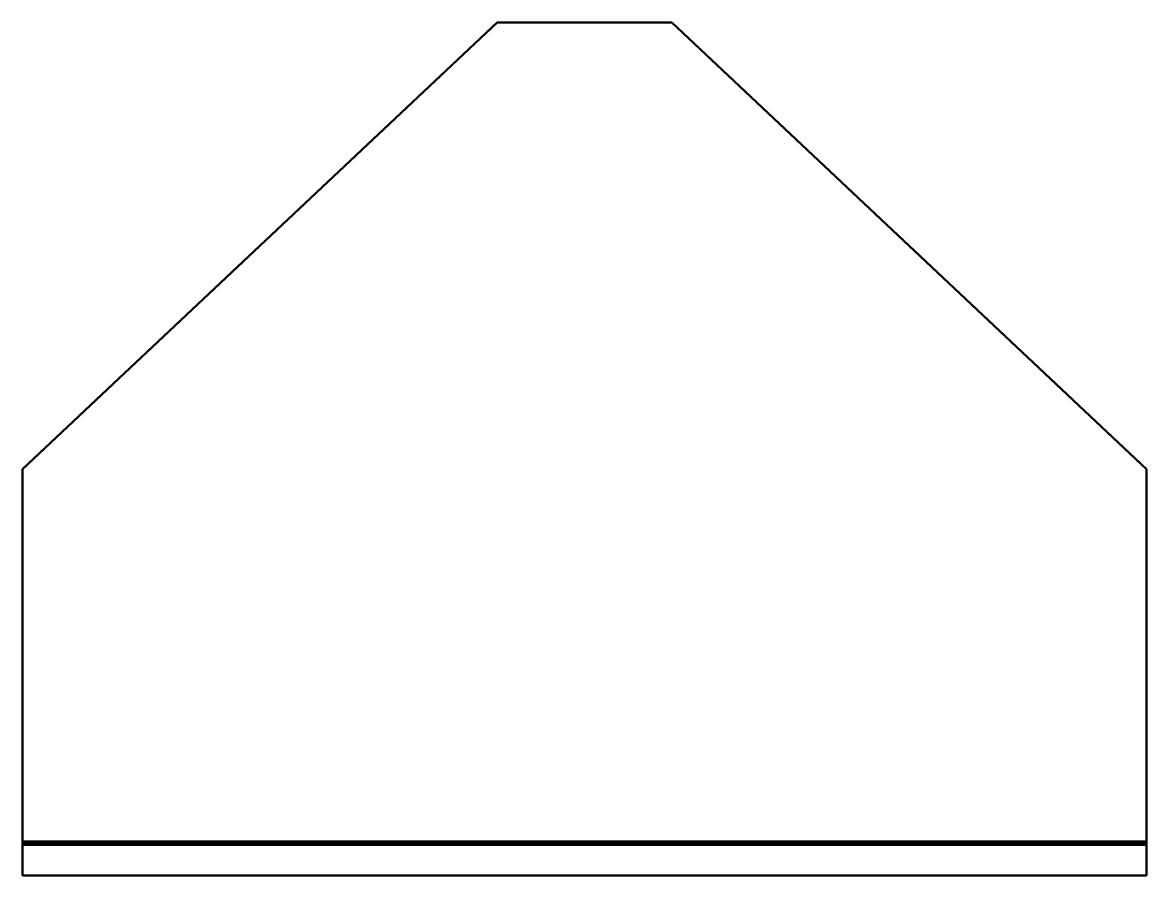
# Model space of a CAD drawing. Header units: millimetres. Extents: x 0 to 1700, y -51 to 1239.
import ezdxf

# ---------------------------------------------------------------- set-up
doc = ezdxf.new("R2010")
doc.units = ezdxf.units.MM
for name, color, linetype, lineweight in [('IV_BEND_DOWN', 7, 'Continuous', 50), ('IV_OUTER_PROFILE', 7, 'Continuous', 50), ('IV_TANGENT', 7, 'Continuous', 50)]:
    doc.layers.add(name, color=color, linetype=linetype, lineweight=lineweight)

msp = doc.modelspace()

# ---------------------------------------------------------------- linework, layer by layer
at = {"layer": 'IV_BEND_DOWN'}
msp.add_line((1700, -2.5), (0, -2.5), dxfattribs=at)
at = {"layer": 'IV_OUTER_PROFILE'}
for p, q in [((717.8, 1238.9), (0, 563.4)), ((982.2, 1238.9), (717.8, 1238.9)), ((1700, 563.4), (982.2, 1238.9)), ((0, -51.3), (0, 563.4)), ((1700, -51.3), (1700, 563.4)), ((1700, -51.3), (0, -51.3))]:
    msp.add_line(p, q, dxfattribs=at)
at = {"layer": 'IV_TANGENT'}
for p, q in [((0, 0), (1700, 0)), ((0, -5), (1700, -5))]:
    msp.add_line(p, q, dxfattribs=at)

doc.saveas('drawing.dxf')
